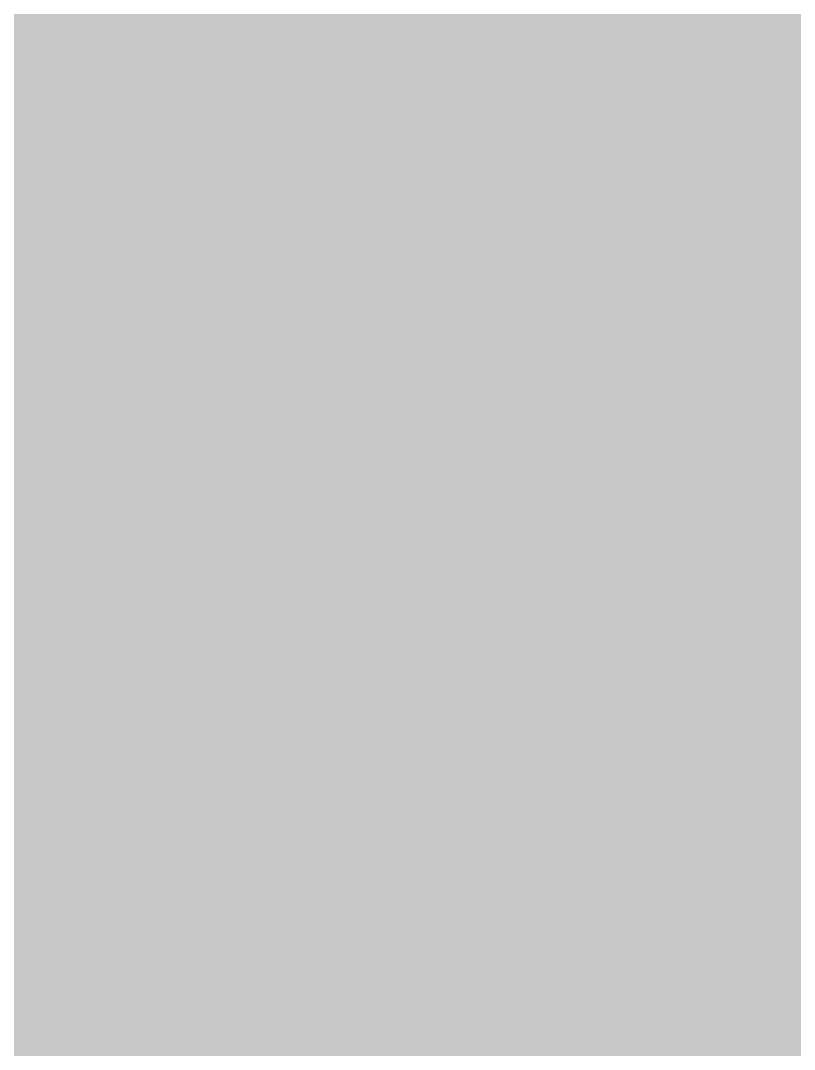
# Model space of a CAD drawing. Header units: millimetres. Extents: x -60946 to 138510, y -262288 to 24501.
# Drawn here: x 48720.58 to 48736.79, y -194655.37 to -194633.81 of the extents above; entities that cross this region are included whole.
import ezdxf

# ---------------------------------------------------------------- set-up
doc = ezdxf.new("R2010")
doc.units = ezdxf.units.MM
doc.linetypes.add('ADSK_Невидимые', pattern=[5, 3, -2])
doc.layers.add('Обобщенные модели', color=7, linetype='ADSK_Невидимые', lineweight=18)

# ---------------------------------------------------------------- blocks, each defined once
blk = doc.blocks.new('ADSK_ОбобщеннаяМодель_ОтверстиеПрямоугольное_вСтене - О-1_ОВ_660х1260-4088009-Кладочный план 4-го этажа')
at = {"layer": 'Обобщенные модели'}
blk.add_hatch(color=256, dxfattribs=at).paths.add_polyline_path([(450.302, -37.5), (450.302, 37.5), (-209.698, 37.5), (-209.698, -37.5)])

msp = doc.modelspace()

# ---------------------------------------------------------------- block references
at = {"layer": 'Обобщенные модели', "color": 7, "true_color": 0xffffff}
msp.add_blockref('ADSK_ОбобщеннаяМодель_ОтверстиеПрямоугольное_вСтене - О-1_ОВ_660х1260-4088009-Кладочный план 4-го этажа', (48914.0597, -194660.9914), dxfattribs=at)

doc.saveas('drawing.dxf')
